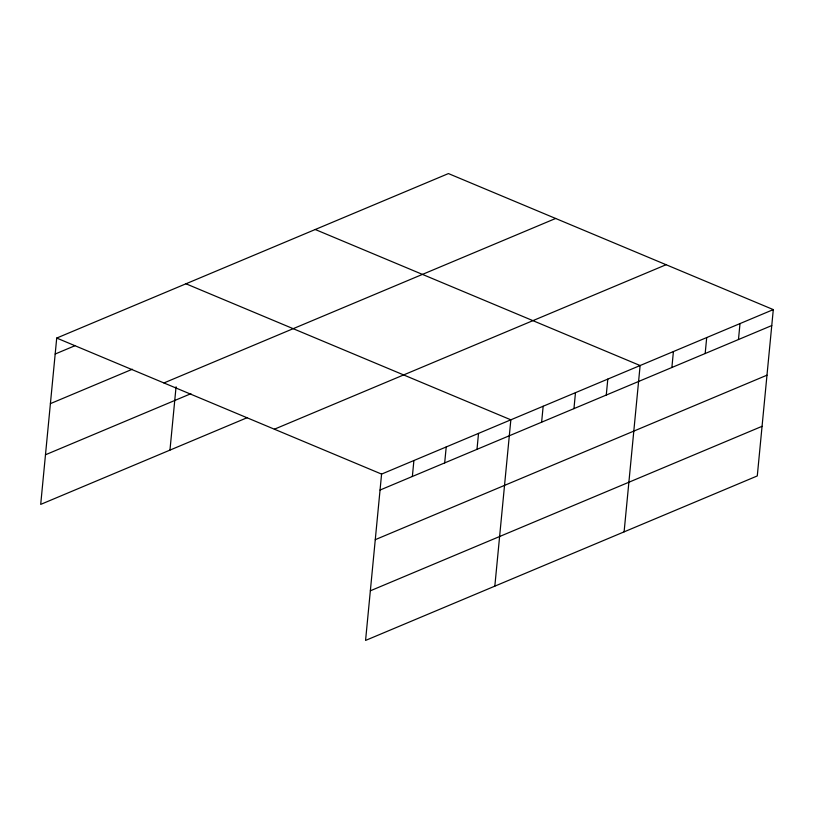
<?xml version="1.0" encoding="UTF-8"?>
<svg xmlns="http://www.w3.org/2000/svg" width="814" height="814" viewBox="0 0 814 814"><rect width="100%" height="100%" fill="white"/><g stroke="black" fill="none" stroke-linecap="round" stroke-linejoin="round"><path stroke-width="1.22" d="M773.3 309.605L381.583 474.094L365.567 640.425L757.285 475.936L773.3 309.605L448.433 173.575L56.715 338.064L40.7 504.395L247.293 417.633M169.963 450.111L176.068 386.772M412.362 476.485L413.899 460.531M444.678 462.912L446.214 446.957M476.994 449.338L478.53 433.384M494.831 586.141L510.846 419.821L185.979 283.791M541.625 422.201L543.162 406.247M573.951 408.628L575.478 392.674M606.267 395.055L607.804 379.11M624.104 531.857L640.119 365.537L315.252 229.507M671.876 367.511L673.412 351.556M705.168 353.53L706.705 337.576M738.471 339.54L740.007 323.596M55.179 354.019L74.796 345.787M50.397 403.642L132.346 369.23M163.919 382.956L555.636 218.467M45.482 454.772L190.903 393.701M274.379 429.212L666.096 264.723M380.046 490.048L771.764 325.559M375.264 539.672L766.981 375.183M370.35 590.801L762.067 426.312M56.715 338.064L381.583 474.094"/></g></svg>
